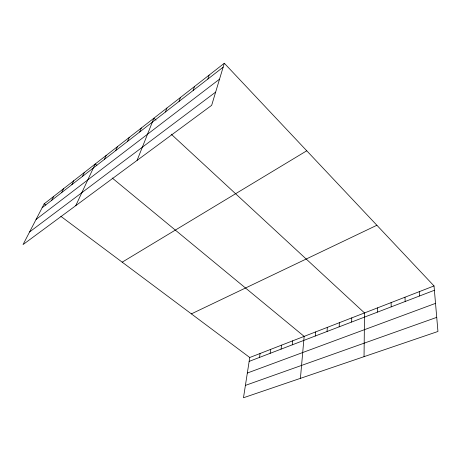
<?xml version="1.0" encoding="UTF-8"?>
<svg xmlns="http://www.w3.org/2000/svg" width="461" height="461" viewBox="0 0 461 461"><rect width="100%" height="100%" fill="white"/><g stroke="black" fill="none" stroke-linecap="round" stroke-linejoin="round"><path stroke-width="0.69" d="M364.046 356.658L364.507 312.938L171.215 134.191M351.645 322.049L351.76 317.888M339.187 326.832L339.365 322.7M327.068 331.482L327.31 327.385M315.272 336.011L315.572 331.943M300.411 378.348L304.145 336.38L112.196 178.004M292.268 344.84L292.683 340.835M281.06 349.144L281.527 345.168M270.146 353.333L270.659 349.386M259.508 357.413L260.073 353.501M434.02 285.935L249.753 357.505L243.483 397.757L437.95 331.471L434.02 285.935L224.317 63.243L44.158 203.843L23.05 244.572L211.668 105.327L224.317 63.243M207.853 79.056L209.133 75.097M193.165 90.46L194.53 86.489M179.035 101.432L180.482 97.455M165.43 112L166.951 108.018M137.073 160.393L153.911 118.195L156.008 120.131M139.683 131.99L141.337 128.008M127.495 141.458L129.201 137.476M115.728 150.591L117.486 146.621M104.359 159.42L106.163 155.455M75.76 205.658L95.22 163.995L96.873 165.355M82.433 176.448L84.323 172.5M71.858 184.659L73.783 180.729M61.63 192.606L63.583 188.687M51.73 200.287L53.718 196.386M42.147 207.732L223.13 67.191M36.079 219.436L219.534 79.159M29.59 231.952L215.639 92.108M122.188 262.165L306.755 150.787M191.373 313.872L376.885 225.256M249.147 361.389L434.395 290.28M247.332 373.035L435.524 303.373M245.408 385.39L436.734 317.364M44.158 203.843L45.823 205.087M60.835 216.307L249.753 357.505M419.285 291.657L419.568 295.974M404.988 297.212L405.179 301.5M391.101 302.606L391.21 306.859M377.611 307.844L377.64 312.068"/></g></svg>
